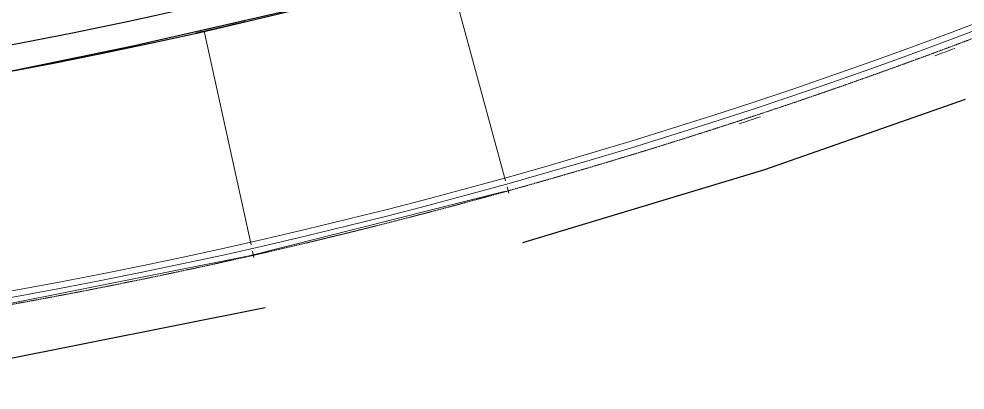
# Model space of a CAD drawing. Header units: inches. Extents: x -460 to 10305, y -938 to 5356.
# Drawn here: x 1401.4 to 1622, y -711.7 to -625.3 of the extents above; entities that cross this region are included whole.
import ezdxf

# ---------------------------------------------------------------- set-up
doc = ezdxf.new("R2010")
doc.units = ezdxf.units.IN
doc.header["$MEASUREMENT"] = 0
doc.linetypes.add('01-0263-G-DWG-BFP-ARCH$0$Dash 1_16_', pattern=[0.125, 0.0625, -0.0625])
doc.layers.add('01-0263-G-DWG-BFP-ARCH$0$SP-GROSS', color=30, linetype='Continuous')
doc.layers.add('01-0263-G-DWG-BFP-ARCH$0$SP-WALL', color=7, linetype='Continuous')
doc.layers.add('01-0263-G-DWG-BFP-ARCH$0$SP-HIDDEN', color=143, linetype='Continuous', lineweight=9)
doc.layers.add('01-0263-G-DWG-BFP-ARCH$0$SP-WALL-HALF', color=42, linetype='Continuous', lineweight=13)

# ---------------------------------------------------------------- blocks, each defined once
blk = doc.blocks.new('01-0263-G-DWG-BFP-ARCH$0$Basic Wall _ U CONN - Curved Front Wall - ___-4164515-GROUND FLOOR - PROPOSED')
at = {"layer": '01-0263-G-DWG-BFP-ARCH$0$SP-WALL'}
for radius, start in [(1215.34, 226.3134), (1209.34, 277.65891)]:
    blk.add_arc((467.34, -165.05), radius, start, 297.34766, dxfattribs=at)
blk = doc.blocks.new('01-0263-G-DWG-BFP-ARCH', base_point=(1295.16, 1352.86))
at = {"layer": '01-0263-G-DWG-BFP-ARCH$0$SP-GROSS'}
blk.add_lwpolyline([(2928.1, 1089.9), (3014.19, 930.33), (3014.24, 930.19), (3016.11, 931.17), (3062, 844.54), (3000.88, 813.14), (2978.91, 802.7), (2952.62, 791), (2935.69, 783.98), (2909.58, 773.36), (2883.83, 763.83), (2863.66, 756.81), (2840.26, 749.07), (2797.94, 736.29), (2765.51, 727.66), (2722.83, 717.94), (2687.72, 710.74)], dxfattribs=at)
at = {"layer": '01-0263-G-DWG-BFP-ARCH$0$SP-HIDDEN', "lineweight": 13}
for p, q in [((2749.94, 669.14), (2809.41, 684.11)), ((2681.29, 655.49), (2749.94, 669.14))]:
    blk.add_line(p, q, dxfattribs=at)
at = {"layer": '01-0263-G-DWG-BFP-ARCH$0$SP-HIDDEN', "linetype": '01-0263-G-DWG-BFP-ARCH$0$Dash 1_16_', "lineweight": 20}
blk.add_arc((2469.99, 1907.23), 1269.34, 225.98434, 298.49131, dxfattribs=at)
at = {"layer": '01-0263-G-DWG-BFP-ARCH$0$SP-HIDDEN'}
for radius, start, end in [(1266.34, 270.01137, 298.55945), (1267.84, 270.01136, 298.49144)]:
    blk.add_arc((2469.99, 1907.23), radius, start, end, dxfattribs=at)
at = {"layer": '01-0263-G-DWG-BFP-ARCH$0$SP-WALL'}
for p, q in [((2916.87, 705.53), (2870.13, 689.21)), ((2870.13, 689.21), (2813.73, 672.15)), ((2753.69, 657.04), (2684.4, 643.26))]:
    blk.add_line(p, q, dxfattribs=at)
at = {"layer": '01-0263-G-DWG-BFP-ARCH$0$SP-WALL-HALF'}
for p, q in [((2796.33, 735.82), (2809.73, 686.64)), ((2750.4, 671.74), (2739.45, 721.49)), ((2810.12, 685.23), (2810.53, 683.72)), ((2751.06, 668.75), (2750.73, 670.25))]:
    blk.add_line(p, q, dxfattribs=at)
blk.add_arc((2471.1, 1906.84), 1215.34, 282.75606, 283.21782, dxfattribs=at)
for points in [[(2737.52, 721.06), (2738.16, 721.2), (2738.81, 721.35), (2739.45, 721.49)], [(2914.51, 717.46), (2912.96, 716.89), (2911.41, 716.32), (2909.86, 715.76)], [(2715.08, 716.24), (2716.06, 716.44), (2717.04, 716.64), (2718.02, 716.85)], [(2869.17, 701.53), (2867.51, 700.98), (2865.84, 700.44), (2864.17, 699.91)]]:
    blk.add_open_spline(points, degree=3, dxfattribs=at)
at = {"layer": '01-0263-G-DWG-BFP-ARCH$0$SP-WALL'}
blk.add_blockref('01-0263-G-DWG-BFP-ARCH$0$Basic Wall _ U CONN - Curved Front Wall - ___-4164515-GROUND FLOOR - PROPOSED', (2003.76, 2071.89), dxfattribs=at)

msp = doc.modelspace()

# ---------------------------------------------------------------- block references
msp.add_blockref('01-0263-G-DWG-BFP-ARCH', (0.26, 3.26))

doc.saveas('drawing.dxf')
